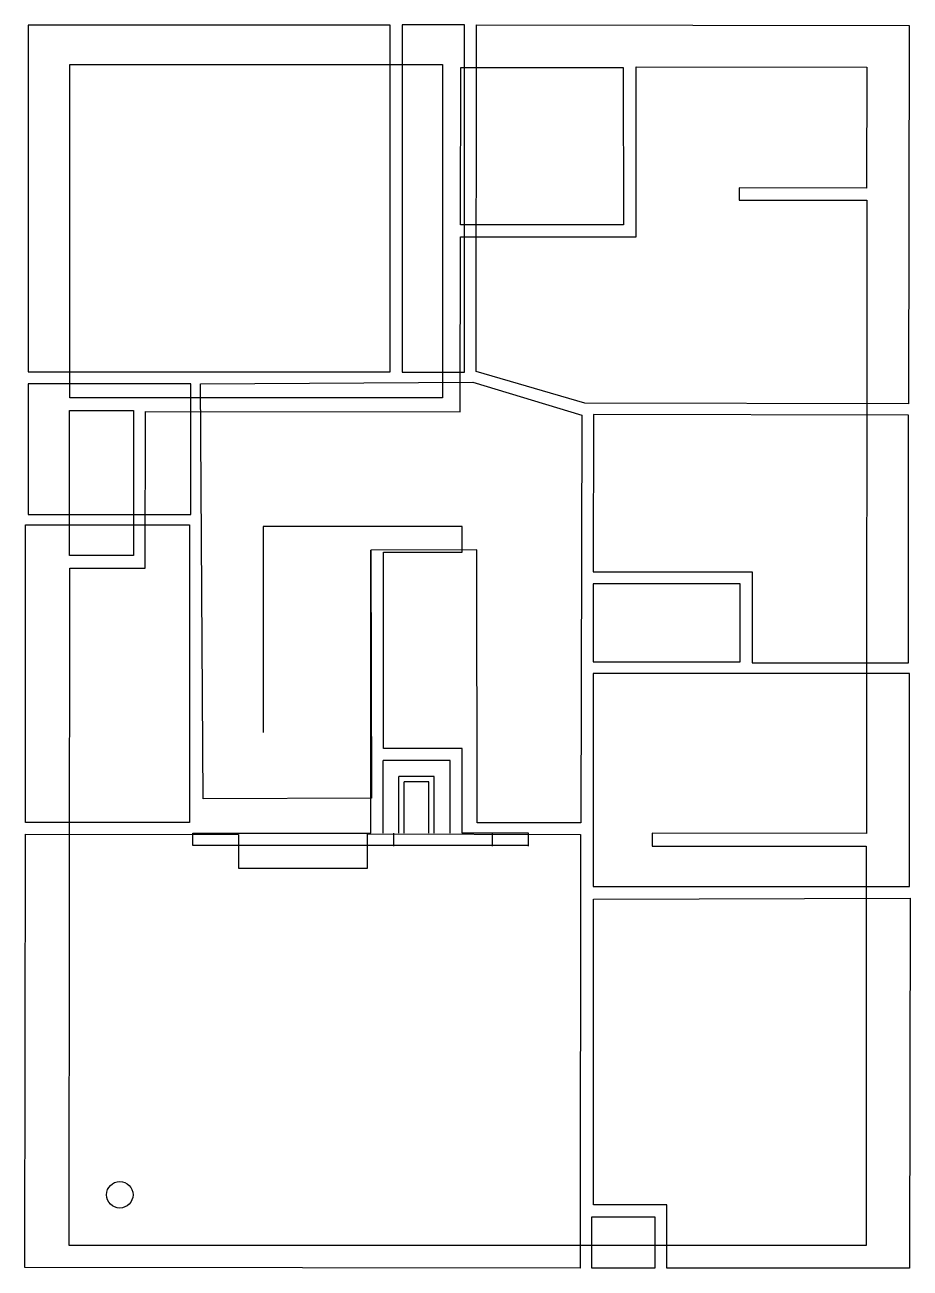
# Model space of a CAD drawing. Header units: inches. Extents: x -167 to 167, y -231 to 238.
import ezdxf

# ---------------------------------------------------------------- set-up
doc = ezdxf.new("R2010")
doc.units = ezdxf.units.IN
doc.header["$MEASUREMENT"] = 0
for name, color, linetype, lineweight, true_color in [('clearance', 30, 'Continuous', 25, 0xff7f00), ('Fireplace', 4, 'Continuous', 25, 0x00ffff), ('Pipe', 1, 'Continuous', 25, 0xff0000), ('potential walls', 2, 'Continuous', 25, 0xffff00)]:
    doc.layers.add(name, color=color, linetype=linetype, lineweight=lineweight, true_color=true_color)
doc.layers.add('Ground Floor', color=3, linetype='Continuous', true_color=0x00ff00)
doc.layers.add('Second Floor', color=6, linetype='Continuous', true_color=0xff00ff)

msp = doc.modelspace()

# ---------------------------------------------------------------- linework, layer by layer
at = {"layer": 'clearance'}
for p, q in [((-26.07, -67.16), (-26.07, -45.8)), ((-12.74, -45.8), (-26.07, -45.8)), ((-12.74, -67.16), (-12.74, -45.8)), ((-24.07, -67.16), (-24.07, -47.8)), ((-14.74, -47.8), (-24.07, -47.8)), ((-14.74, -67.16), (-14.74, -47.8))]:
    msp.add_line(p, q, dxfattribs=at)
at = {"layer": 'Fireplace'}
for p, q in [((-27.97, -72.11), (-27.97, -67.16)), ((9.28, -72.11), (9.28, -67.16))]:
    msp.add_line(p, q, dxfattribs=at)
at = {"layer": 'Ground Floor'}
for p, q in [((-150.27, 97.07), (-150.27, 222.85)), ((-150.27, 222.85), (-9.62, 222.85)), ((-9.62, 222.85), (-9.62, 97.07)), ((-2.77, 162.41), (-2.68, 221.79)), ((-2.68, 221.79), (58.6, 221.79)), ((58.6, 221.79), (58.69, 162.41)), ((63.42, 157.81), (63.49, 222)), ((63.49, 222), (150.43, 221.91)), ((150.43, 221.91), (150.38, 176.24)), ((150.38, 176.24), (102.35, 176.28)), ((102.35, 176.28), (102.35, 171.66)), ((102.35, 171.66), (150.54, 171.63)), ((150.54, 171.63), (150.4, -67.28)), ((58.69, 162.41), (-2.77, 162.41)), ((-2.9, 91.76), (-2.82, 157.88)), ((-2.82, 157.88), (63.42, 157.81)), ((-9.62, 97.07), (-150.27, 97.07)), ((-150.31, 37.58), (-150.31, 92.27)), ((-150.31, 92.27), (-126.22, 92.27)), ((-126.22, 92.27), (-126.22, 37.58)), ((-121.79, 32.74), (-121.72, 91.91)), ((-121.72, 91.91), (-2.9, 91.76)), ((-2.25, 48.46), (-77.28, 48.46)), ((-77.28, 48.46), (-77.28, -29.25)), ((-2.25, 38.86), (-2.25, 48.46)), ((-126.22, 37.58), (-150.31, 37.58)), ((-36.61, -67.16), (-36.61, 39.59)), ((-31.88, -35.26), (-31.88, 38.86)), ((-31.88, 38.86), (-2.25, 38.86)), ((-150.54, -222.81), (-150.27, 32.78)), ((-150.27, 32.78), (-121.79, 32.74)), ((-2.21, -35.26), (-31.88, -35.26)), ((-2.21, -67.16), (-2.21, -35.26)), ((-103.79, -71.88), (-103.79, -67.16)), ((-103.79, -67.16), (-36.61, -67.16)), ((22.78, -67.16), (-2.21, -67.16)), ((22.78, -72.11), (22.78, -67.16)), ((150.4, -67.28), (69.54, -67.24)), ((69.54, -67.24), (69.54, -72.11)), ((22.78, -71.88), (-103.79, -71.88)), ((69.54, -72.11), (150.25, -72.14)), ((150.25, -72.14), (150.21, -222.85)), ((150.21, -222.85), (-150.54, -222.81))]:
    msp.add_line(p, q, dxfattribs=at)
at = {"layer": 'Pipe'}
msp.add_circle((-131.39, -203.69), 5, dxfattribs=at)
at = {"layer": 'potential walls'}
for p, q in [((-32.07, -67.16), (-32.07, -39.8)), ((-6.74, -39.8), (-32.07, -39.8)), ((-6.74, -67.16), (-6.74, -39.8))]:
    msp.add_line(p, q, dxfattribs=at)
at = {"layer": 'Second Floor'}
for p, q in [((-29.33, 237.76), (-165.92, 237.76)), ((-165.92, 237.76), (-165.92, 106.86)), ((-29.33, 106.86), (-29.33, 237.76)), ((-1.26, 237.83), (-24.88, 237.83)), ((-24.88, 237.83), (-24.88, 106.73)), ((-1.26, 106.73), (-1.26, 237.83)), ((3.11, 107.01), (3.19, 237.83)), ((3.19, 237.83), (166.42, 237.65)), ((166.42, 237.65), (166.17, 94.82)), ((-165.92, 106.86), (-29.33, 106.86)), ((-24.88, 106.73), (-1.26, 106.73)), ((44.1, 95.05), (3.11, 107.01)), ((-165.92, 102.41), (-165.92, 53.01)), ((-104.56, 102.41), (-165.92, 102.41)), ((-104.56, 53.01), (-104.56, 102.41)), ((-100.97, 102.31), (1.77, 103.02)), ((-99.94, -54.28), (-100.97, 102.31)), ((1.77, 103.02), (42.96, 90.58)), ((166.17, 94.82), (44.1, 95.05)), ((42.96, 90.58), (42.53, -63.32)), ((47.39, 90.75), (47.19, 31.39)), ((166.15, 90.58), (47.39, 90.75)), ((166.16, -2.95), (166.15, 90.58)), ((-165.92, 53.01), (-104.56, 53.01)), ((-166.91, -63.15), (-166.91, 49.16)), ((-166.91, 49.16), (-105.03, 49.16)), ((-105.03, 49.16), (-105.03, -63.15)), ((3.31, 39.66), (-36.61, 39.59)), ((-36.61, 39.59), (-36.37, -54)), ((3.41, -63.28), (3.31, 39.66)), ((47.19, 31.39), (107.22, 31.39)), ((107.22, 31.39), (107.22, -2.95)), ((47.19, 26.94), (47.19, -2.57)), ((102.69, 26.94), (47.19, 26.94)), ((102.69, -2.57), (102.69, 26.94)), ((47.19, -2.57), (102.69, -2.57)), ((107.22, -2.95), (166.16, -2.95)), ((47.19, -7.02), (47.19, -87.35)), ((166.53, -7.02), (47.19, -7.02)), ((166.53, -87.35), (166.53, -7.02)), ((-36.37, -54), (-99.94, -54.28)), ((-105.03, -63.15), (-166.91, -63.15)), ((42.53, -63.32), (3.41, -63.28)), ((-167.2, -231.14), (-166.91, -67.6)), ((-166.91, -67.6), (-86.61, -67.74)), ((-86.61, -67.74), (-86.63, -80.39)), ((-37.95, -80.48), (-37.93, -67.48)), ((-37.93, -67.48), (42.45, -67.77)), ((42.45, -67.77), (42.38, -231.37)), ((-86.63, -80.39), (-37.95, -80.48)), ((47.19, -87.35), (166.53, -87.35)), ((47.3, -92.08), (166.82, -91.8)), ((47.3, -207.44), (47.3, -92.08)), ((166.82, -91.8), (166.53, -231.32)), ((75, -207.44), (47.3, -207.44)), ((75, -231.32), (75, -207.44)), ((46.77, -231.32), (46.77, -212.05)), ((46.77, -212.05), (70.55, -212.05)), ((70.55, -212.05), (70.55, -231.32)), ((42.38, -231.37), (-167.2, -231.14)), ((70.55, -231.32), (46.77, -231.32)), ((166.53, -231.32), (75, -231.32))]:
    msp.add_line(p, q, dxfattribs=at)

doc.saveas('drawing.dxf')
